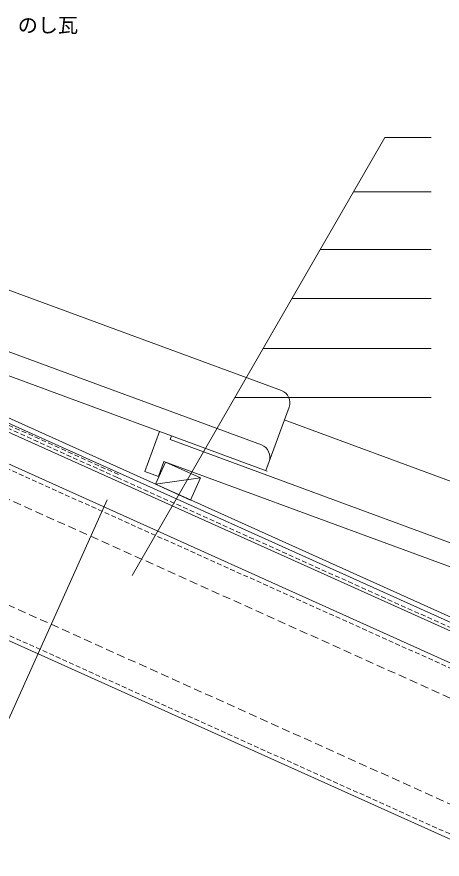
# Model space of a CAD drawing. Units: millimetres, scale not verified. Extents: x -203 to 197, y -138 to 132.
# Drawn here: x 4.9 to 57.8, y -47.9 to 56.7 of the extents above; entities that cross this region are included whole.
import ezdxf
from ezdxf.enums import TextEntityAlignment as Align

# ---------------------------------------------------------------- set-up
doc = ezdxf.new("R2010")
doc.units = ezdxf.units.MM
doc.header["$LTSCALE"] = 0.5
doc.linetypes.add('DASHED1', pattern=[1.8, 1.2, -0.6])
doc.linetypes.add('DASHED2', pattern=[3, 2, -1])
for name, color, linetype, lineweight in [('1-0', 7, 'Continuous', 18), ('1-1', 7, 'Continuous', 18), ('1-3', 7, 'Continuous', 18), ('1-B', 3, 'Continuous', 18), ('1-C', 7, 'Continuous', 18)]:
    doc.layers.add(name, color=color, linetype=linetype, lineweight=lineweight)
doc.styles.add('ＭＳ ゴシック', font='')
doc.styles.get('ＭＳ ゴシック').set_extended_font_data('MS Gothic')

msp = doc.modelspace()

# ---------------------------------------------------------------- linework, layer by layer
at = {"layer": '1-0'}
for p, q in [((120.7426, -45.6779), (-28.0071, 21.2594)), ((120.7426, -46.3359), (-28.0071, 20.6015)), ((120.7426, -47.4324), (-28.0071, 19.5049))]:
    msp.add_line(p, q, dxfattribs=at)
at = {"layer": '1-1'}
for p, q in [((56.4562, 35.0047), (46.8238, 35.0047)), ((56.4562, 27.8201), (42.6757, 27.8201)), ((56.4562, 21.7531), (39.173, 21.7531)), ((119.2653, -50.7154), (-28.0071, 15.5572)), ((56.4562, 15.5264), (35.578, 15.5264)), ((56.4562, 9.4594), (32.0752, 9.4594)), ((27.7816, -0.5557), (23.4044, 1.414)), ((27.7817, -0.5557), (22.1733, -1.3217)), ((27.7817, -0.5557), (22.1733, -1.3217)), ((27.7817, -0.5557), (22.1733, -1.3217)), ((27.7816, -0.5557), (22.1733, -1.3217)), ((111.0579, -68.9538), (-28.0071, -6.3745))]:
    msp.add_line(p, q, dxfattribs=at)
at = {"layer": '1-1', "color": 3, "linetype": 'DASHED1'}
msp.add_line((17.589, -0.1361), (-28.0071, 20.3822), dxfattribs=at)
at = {"layer": '1-1', "linetype": 'DASHED1'}
for p, q in [((119.019, -51.2625), (-28.0071, 14.8992)), ((111.3042, -68.4066), (-27.7609, -5.8274))]:
    msp.add_line(p, q, dxfattribs=at)
at = {"layer": '1-1', "linetype": 'DASHED2'}
for p, q in [((117.6238, -54.363), (-28.0071, 11.1709)), ((112.6994, -65.3061), (-28.0071, -1.9882))]:
    msp.add_line(p, q, dxfattribs=at)
at = {"layer": '1-1'}
msp.add_lwpolyline([(26.5505, -3.2915), (27.7817, -0.5557), (23.4044, 1.414), (22.1733, -1.3217)], close=True, dxfattribs=at)
msp.add_lwpolyline([(26.5505, -3.2915), (27.7817, -0.5557), (23.4044, 1.414), (22.1733, -1.3217)], close=True, dxfattribs=at)
for points in [[(27.7817, -0.5557), (23.4044, 1.414), (22.1733, -1.3217)], [(27.7816, -0.5557), (23.4044, 1.414), (22.1733, -1.3217)]]:
    msp.add_lwpolyline(points, dxfattribs=at)
at = {"layer": '1-3', "color": 3, "linetype": 'DASHED1'}
for p, q in [((17.4248, -0.5008), (-28.0071, 19.9435)), ((17.4234, -0.5002), (120.0494, -46.6819))]:
    msp.add_line(p, q, dxfattribs=at)
at = {"layer": '1-3'}
msp.add_line((3.9332, -30.4822), (16.1824, -3.2618), dxfattribs=at)
msp.add_lwpolyline([(19.2904, -12.6845), (50.7085, 41.7332), (56.4562, 41.7332)], dxfattribs=at)
at = {"layer": '1-B'}
for p, q in [((35.3441, 3.5435), (-18.8543, 23.4923)), ((36.0604, 0.2962), (-19.6326, 20.7952)), ((22.6757, 5.2227), (20.8465, 0.2533)), ((22.6756, 5.2227), (20.8465, 0.2533)), ((24.1771, 4.6701), (24.006, 4.2052)), ((24.1771, 4.6701), (24.006, 4.2052)), ((78.2044, -15.7437), (24.006, 4.2052)), ((23.2266, 1.5084), (22.5357, -0.3685)), ((23.2266, 1.5084), (22.5357, -0.3685)), ((78.9207, -18.991), (23.2266, 1.5084)), ((36.293, 1.4893), (35.8756, 0.3554)), ((22.5357, -0.3685), (20.8465, 0.2533)), ((22.5357, -0.3685), (20.8465, 0.2533))]:
    msp.add_line(p, q, dxfattribs=at)
msp.add_arc((34.7914, 2.0419), 1.6, 339.79262, 69.7932, dxfattribs=at)
at = {"layer": '1-C'}
for p, q in [((37.8311, 10.3003), (-4.6649, 25.9419)), ((38.78, 8.2461), (36.293, 1.4893)), ((80.6914, -8.9868), (38.1944, 6.6551))]:
    msp.add_line(p, q, dxfattribs=at)
msp.add_arc((37.2784, 8.7988), 1.6, 339.79305, 69.79251, dxfattribs=at)

# ---------------------------------------------------------------- texts
at = {"layer": '1-3', "style": 'ＭＳ ゴシック'}
msp.add_text('のし瓦', height=1.833, dxfattribs=at).set_placement((5.0553, 54.2227), align=Align.BOTTOM_LEFT)

doc.saveas('drawing.dxf')
